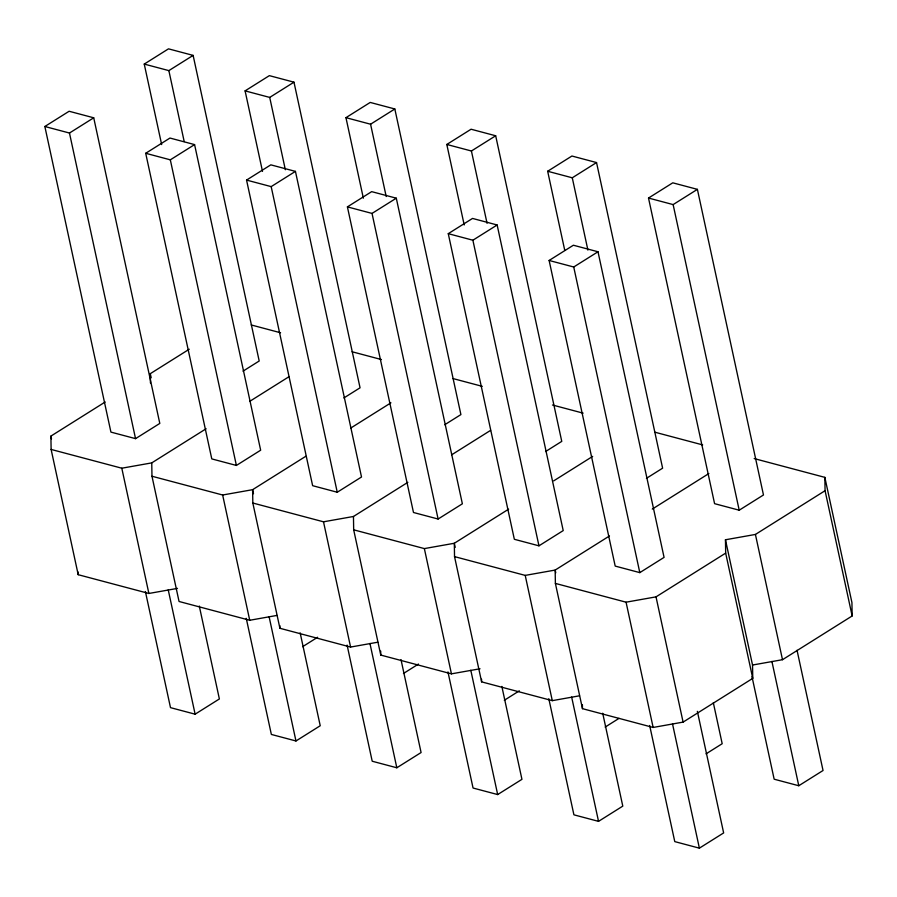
<?xml version="1.0" encoding="UTF-8"?>
<svg xmlns="http://www.w3.org/2000/svg" width="897" height="897" viewBox="0 0 897 897"><rect width="100%" height="100%" fill="white"/><g stroke="black" fill="none" stroke-linecap="round" stroke-linejoin="round"><path stroke-width="1.35" d="M44.85 126.499L69.114 111.262L93.725 117.799L159.801 423.418L135.548 438.644L110.925 432.107L44.85 126.499L69.473 133.036L93.725 117.799M161.651 144.574L144.249 64.079L168.501 48.842L193.124 55.39L259.199 360.998L243.02 371.156M144.249 64.079L168.86 70.616L193.124 55.39M145.706 153.286L169.97 138.048L194.582 144.596L260.657 450.204L236.393 465.442L211.782 458.905L145.706 153.286L170.318 159.834L194.582 144.596M262.496 171.372L245.094 90.877L269.358 75.64L293.981 82.176L360.056 387.796L343.876 397.954M245.094 90.877L269.717 97.414L293.981 82.176M246.552 180.084L270.816 164.846L295.438 171.383L361.513 477.002L337.25 492.24L312.638 485.692L246.552 180.084L271.174 186.621L295.438 171.383M363.352 198.17L345.95 117.664L370.214 102.437L394.826 108.974L460.901 414.593L444.733 424.741M345.95 117.664L370.573 124.212L394.826 108.974M347.408 206.882L371.672 191.644L396.295 198.181L462.37 503.8L438.106 519.027L413.483 512.49L347.408 206.882L372.031 213.419L396.295 198.181M464.209 224.956L446.807 144.462L471.071 129.224L495.682 135.772L561.757 441.38L545.589 451.539M446.807 144.462L471.418 150.999L495.682 135.772M177.471 588.387L148.88 593.466L78.196 574.697L51.118 449.442L50.905 436.099L105.207 401.991M150.449 383.019L150.292 373.679L189.256 349.213M448.265 233.669L472.528 218.431L497.14 224.979L563.215 530.587L538.962 545.825L514.34 539.288L448.265 233.669L472.887 240.217L497.14 224.979M564.762 250.386L547.663 171.26L571.916 156.022L596.539 162.559L662.614 468.178L646.434 478.336M547.663 171.26L572.275 177.797L596.539 162.559M51.118 449.442L121.801 468.212L151.75 462.886L206.131 428.744M249.871 401.273L288.879 376.774M549.121 260.466L573.385 245.229L597.996 251.765L664.072 557.385L639.808 572.622L615.196 566.085L549.121 260.466L573.732 267.003L597.996 251.765M648.509 198.046L672.772 182.82L697.395 189.357L763.47 494.976L739.206 510.202L714.584 503.666L648.509 198.046L673.131 204.594L697.395 189.357M305.81 456.281L252.606 489.684L222.647 495.009L151.974 476.24L151.75 462.886M350.727 428.071L390.924 402.831M253.492 493.765L252.606 489.684L252.831 503.026L323.503 521.807L353.463 516.481L407.843 482.328M451.583 454.857L490.592 430.369M508.621 509.171L454.319 543.268L424.359 548.594L353.676 529.824L353.463 516.481M553.707 480.859L592.67 456.394M145.392 591.515L170.497 707.643L195.12 714.18L219.373 698.954L199.291 606.047M302.603 646.692L317.616 637.262M609.478 535.969L555.165 570.066L525.216 575.392L454.532 556.622L454.319 543.268L455.194 547.349M652.276 509.092L708.865 473.549M246.249 618.313L271.354 734.441L295.965 740.978L320.229 725.74L300.147 632.845M403.448 673.49L418.473 664.049M555.759 572.791L555.165 570.066L555.389 583.409L626.061 602.19L656.021 596.864L725.673 553.124L725.46 539.77L755.42 534.444L825.072 490.704L824.848 477.361L754.175 458.58M347.094 645.1L372.21 761.228L396.822 767.776L421.085 752.538L401.004 659.631M504.305 700.277L519.318 690.847M447.951 671.898L473.055 788.026L497.678 794.563L521.942 779.336L501.849 686.429M605.161 727.075L619.02 718.374M555.389 583.409L582.467 708.664L653.139 727.445L683.099 722.107L752.751 678.367L752.538 665.025L725.46 539.77M752.538 665.025L782.498 659.699L852.15 615.959L851.937 602.616L824.848 477.361M548.807 698.696L573.912 814.824L598.534 821.36L622.787 806.123L602.706 713.227M706.017 753.872L722.186 743.714L713.328 702.721M649.663 725.482L674.768 841.61L699.38 848.158L723.644 832.921L697.361 711.332M752.011 676.73L774.156 779.201L798.779 785.738L823.042 770.501L797.041 650.28M151.974 476.24L179.052 601.483L249.725 620.264L276.96 615.42M252.831 503.026L279.909 628.281L350.581 647.062L377.816 642.207M353.676 529.824L380.765 655.079L451.438 673.849L480.03 668.77M454.532 556.622L481.611 681.866L552.294 700.647L579.529 695.803M251.238 324.961L280.582 332.765M352.095 351.759L381.427 359.551M452.951 378.556L482.283 386.349M552.462 404.995L583.14 413.147M654.653 432.141L702.665 444.901M825.072 490.704L852.15 615.959M755.42 534.444L782.498 659.699M673.131 204.594L739.206 510.202M771.902 661.414L798.779 785.738M725.673 553.124L752.751 678.367M572.275 177.797L587.905 250.106M656.021 596.864L683.099 722.107M573.732 267.003L639.808 572.622M672.503 723.834L699.38 848.158M626.061 602.19L653.139 727.445M471.418 150.999L487.06 223.308M472.887 240.217L538.962 545.825M571.647 697.036L598.534 821.36M525.216 575.392L552.294 700.647M370.573 124.212L386.203 196.521M372.031 213.419L438.106 519.027M470.802 670.238L497.678 794.563M424.359 548.594L451.438 673.849M269.717 97.414L285.347 169.724M271.174 186.621L337.25 492.24M369.945 643.452L396.822 767.776M323.503 521.807L350.581 647.062M168.86 70.616L184.199 141.569M170.318 159.834L236.393 465.442M269.089 616.654L295.965 740.978M222.647 495.009L249.725 620.264M150.292 373.679L151.178 377.76M69.473 133.036L135.548 438.644M168.232 589.856L195.12 714.18M121.801 468.212L148.88 593.466M50.905 436.099L51.488 438.812M582.4 704.661L582.467 708.664M481.566 679.197L481.611 681.866M380.698 651.065L380.765 655.079M279.864 625.613L279.909 628.281M78.151 572.028L78.196 574.697"/></g></svg>
